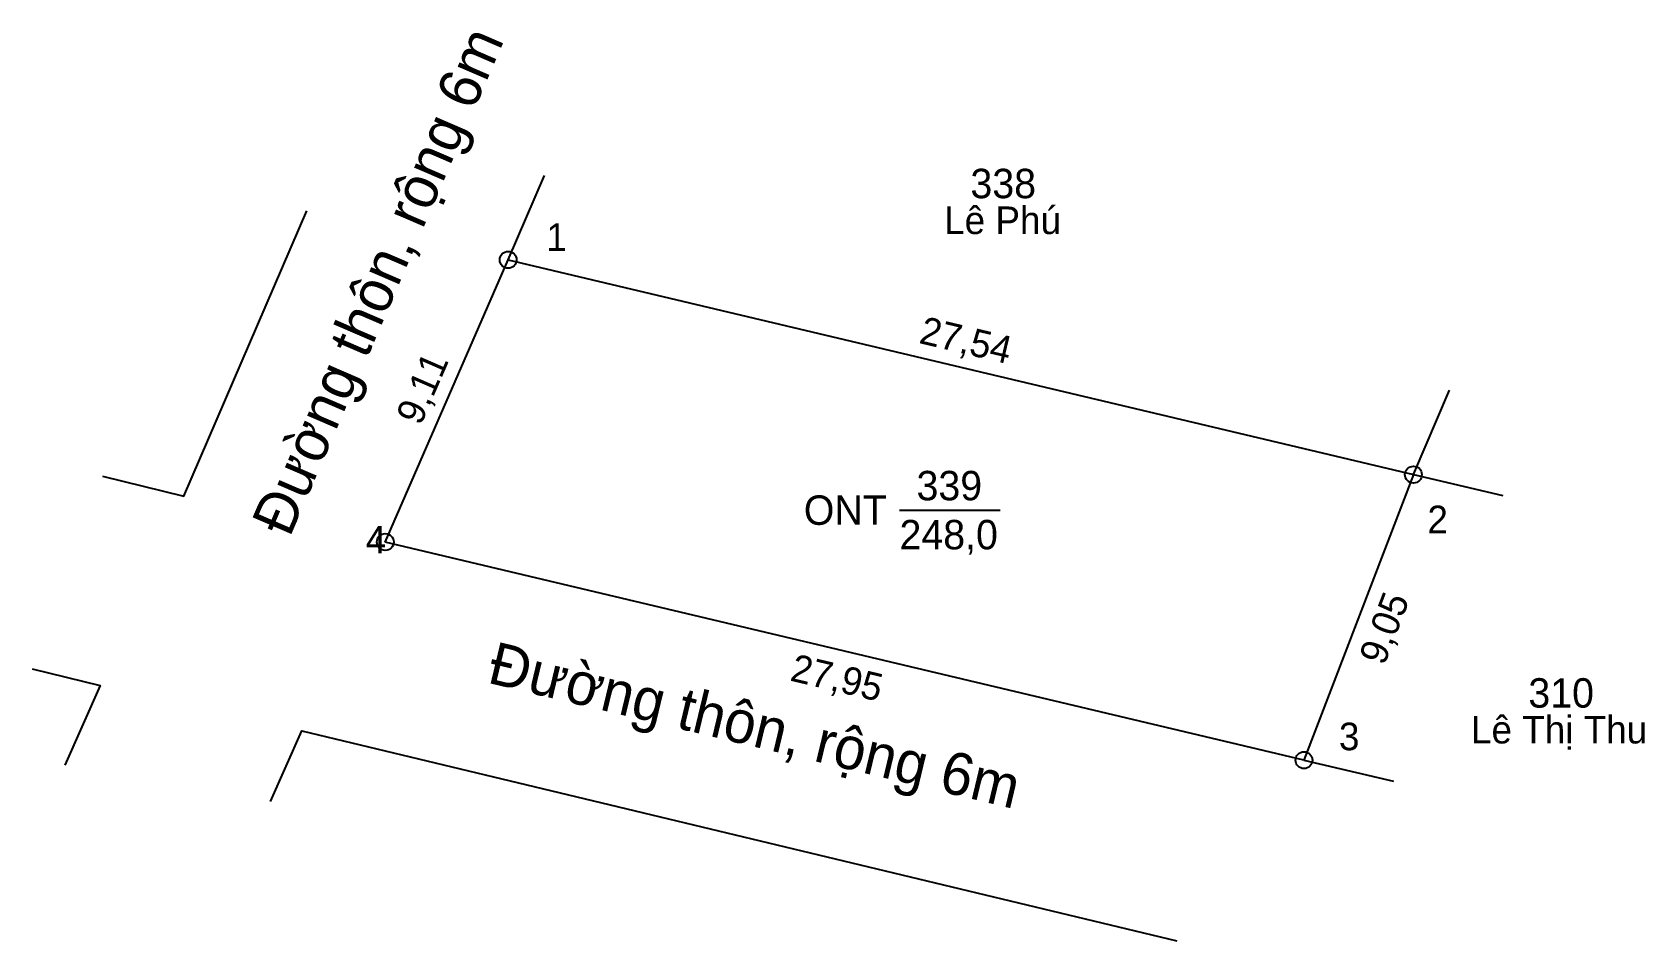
# Model space of a CAD drawing. Extents: x 540605 to 540652.7, y 1835292.6 to 1835319.4.
import ezdxf

# ---------------------------------------------------------------- set-up
doc = ezdxf.new("R2010")
doc.units = 0
for name, color, linetype in [('CanhThua', 7, 'Continuous'), ('ChieuDaiCanhThua', 7, 'Continuous'), ('Level 1', 7, 'Continuous'), ('Level 10', 7, 'Continuous'), ('Level 23', 7, 'Continuous'), ('MocDinhThua', 7, 'Continuous'), ('NhanDiaChinhThua', 7, 'Continuous'), ('NhanTuCan', 7, 'Continuous'), ('RauThua', 7, 'Continuous'), ('SoHieuDinhThua', 7, 'Continuous'), ('TenChuLanCan', 7, 'Continuous')]:
    doc.layers.add(name, color=color, linetype=linetype)

msp = doc.modelspace()

# ---------------------------------------------------------------- linework, layer by layer
at = {"layer": 'CanhThua'}
for p, q in [((540615.452, 1835304.366), (540619.088, 1835312.715)), ((540619.088, 1835312.715), (540645.88, 1835306.36)), ((540645.88, 1835306.36), (540642.642, 1835297.914)), ((540642.642, 1835297.914), (540615.452, 1835304.366))]:
    msp.add_line(p, q, dxfattribs=at)
at = {"layer": 'Level 10'}
msp.add_lwpolyline([(540605.003, 1835300.61), (540607.012, 1835300.117), (540605.968, 1835297.765)], dxfattribs=at)
at = {"layer": 'Level 23'}
for points in [[(540607.077, 1835306.317), (540609.491, 1835305.72), (540613.127, 1835314.163)], [(540612.054, 1835296.688), (540612.982, 1835298.78), (540638.876, 1835292.571)]]:
    msp.add_lwpolyline(points, dxfattribs=at)
at = {"layer": 'MocDinhThua'}
for centre in [(540619.088, 1835312.715), (540645.88, 1835306.36), (540615.452, 1835304.366), (540642.642, 1835297.914)]:
    msp.add_circle(centre, 0.25, dxfattribs=at)
at = {"layer": 'NhanDiaChinhThua'}
msp.add_line((540630.67, 1835305.31), (540633.654, 1835305.31), dxfattribs=at)
at = {"layer": 'RauThua'}
for p, q in [((540619.088, 1835312.715), (540620.165, 1835315.212)), ((540645.88, 1835306.36), (540646.947, 1835308.861)), ((540645.88, 1835306.36), (540648.527, 1835305.739)), ((540642.642, 1835297.914), (540645.288, 1835297.289))]:
    msp.add_line(p, q, dxfattribs=at)

# ---------------------------------------------------------------- texts
at = {"layer": 'ChieuDaiCanhThua'}
for s, rotation, p in [('27,54', 346.6562, (540631.218, 1835310.257)), ('9,11', 66.4668, (540616.495, 1835307.783)), ('9,05', 69.0243, (540645.015, 1835300.685)), ('27,95', 346.651, (540627.4, 1835300.273))]:
    msp.add_text(s, height=0.8158, rotation=rotation, dxfattribs=at).set_placement(p)
at = {"layer": 'Level 1'}
for rotation, p in [(66.6631, (540612.619, 1835304.476)), (346.5156, (540618.436, 1835300.213))]:
    msp.add_text('Đường thôn, rộng 6m', height=1.25, rotation=rotation, dxfattribs=at).set_placement(p)
at = {"layer": 'NhanDiaChinhThua'}
for s, p in [('339', (540631.175, 1835305.6)), ('ONT', (540627.838, 1835304.875)), ('248,0', (540630.671, 1835304.15))]:
    msp.add_text(s, height=0.8701, dxfattribs=at).set_placement(p)
at = {"layer": 'NhanTuCan'}
for s, p in [('338', (540632.77, 1835314.537)), ('310', (540649.283, 1835299.467))]:
    msp.add_text(s, height=0.8701, dxfattribs=at).set_placement(p)
at = {"layer": 'SoHieuDinhThua'}
for s, p in [('1', (540620.217, 1835312.98)), ('2', (540646.295, 1835304.627)), ('4', (540614.871, 1835304.027)), ('3', (540643.677, 1835298.207))]:
    msp.add_text(s, height=0.816, dxfattribs=at).set_placement(p)
at = {"layer": 'TenChuLanCan'}
for s, p in [('Lê Phú', (540631.992, 1835313.476)), ('Lê Thị Thu', (540647.585, 1835298.407))]:
    msp.add_text(s, height=0.8158, dxfattribs=at).set_placement(p)

doc.saveas('drawing.dxf')
